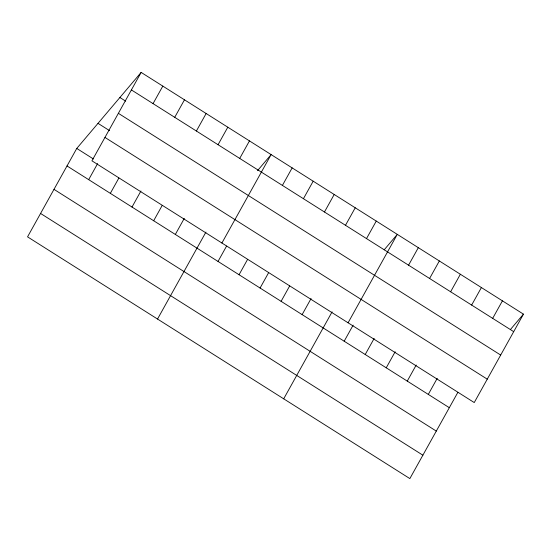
<?xml version="1.0" encoding="UTF-8"?>
<svg xmlns="http://www.w3.org/2000/svg" width="551" height="551" viewBox="0 0 551 551"><rect width="100%" height="100%" fill="white"/><g stroke="black" fill="none" stroke-linecap="round" stroke-linejoin="round"><path stroke-width="0.83" d="M141.146 72.408L91.934 160.823L474.239 402.561L523.45 314.146L141.146 72.408L76.761 148.439L27.55 236.854L409.854 478.592L457.847 392.367M88.677 179.654L97.617 163.599M153.061 103.622L162.807 86.108M110.338 193.353L118.871 178.028M174.722 117.322L184.475 99.807M132.006 207.052L140.939 190.997M196.39 131.021L206.136 113.506M153.667 220.751L162.201 205.42M218.051 144.72L227.804 127.198M175.328 234.45L184.268 218.389M239.713 158.419L249.465 140.898M157.531 319.05L205.936 232.088M221.915 243.012L271.126 154.597L257.51 170.679M218.024 261.443L226.551 246.118M282.408 185.411L292.154 167.89M239.051 274.735L247.578 259.411M303.436 198.704L313.182 181.189M260.079 288.035L268.606 272.704M324.456 212.004L334.209 194.482M281.1 301.328L289.633 286.003M345.484 225.297L355.237 207.782M302.127 314.628L311.067 298.566M366.511 238.59L376.264 221.075M283.696 398.821L332.095 311.859M348.08 322.79L397.292 234.368L384.212 249.81M344.182 341.214L353.122 325.159M408.567 265.183L418.319 247.668M365.21 354.513L374.15 338.452M429.594 278.482L439.34 260.96M386.237 367.806L395.17 351.752M450.622 291.775L460.367 274.253M407.265 381.099L416.198 365.044M471.649 305.068L481.395 287.553M428.292 394.399L437.225 378.337M492.67 318.368L502.422 300.846M510.378 329.581L523.45 314.146M131.393 89.923L513.697 331.661M119.898 97.499L125.676 101.15M118.375 113.32L500.68 355.058M98.009 123.348L109.566 130.656M104.959 137.426L487.263 379.164M76.761 148.439L93.374 158.943M67.015 165.954L449.313 407.692M53.991 189.351L436.296 431.089M40.574 213.457L422.879 455.195"/></g></svg>
